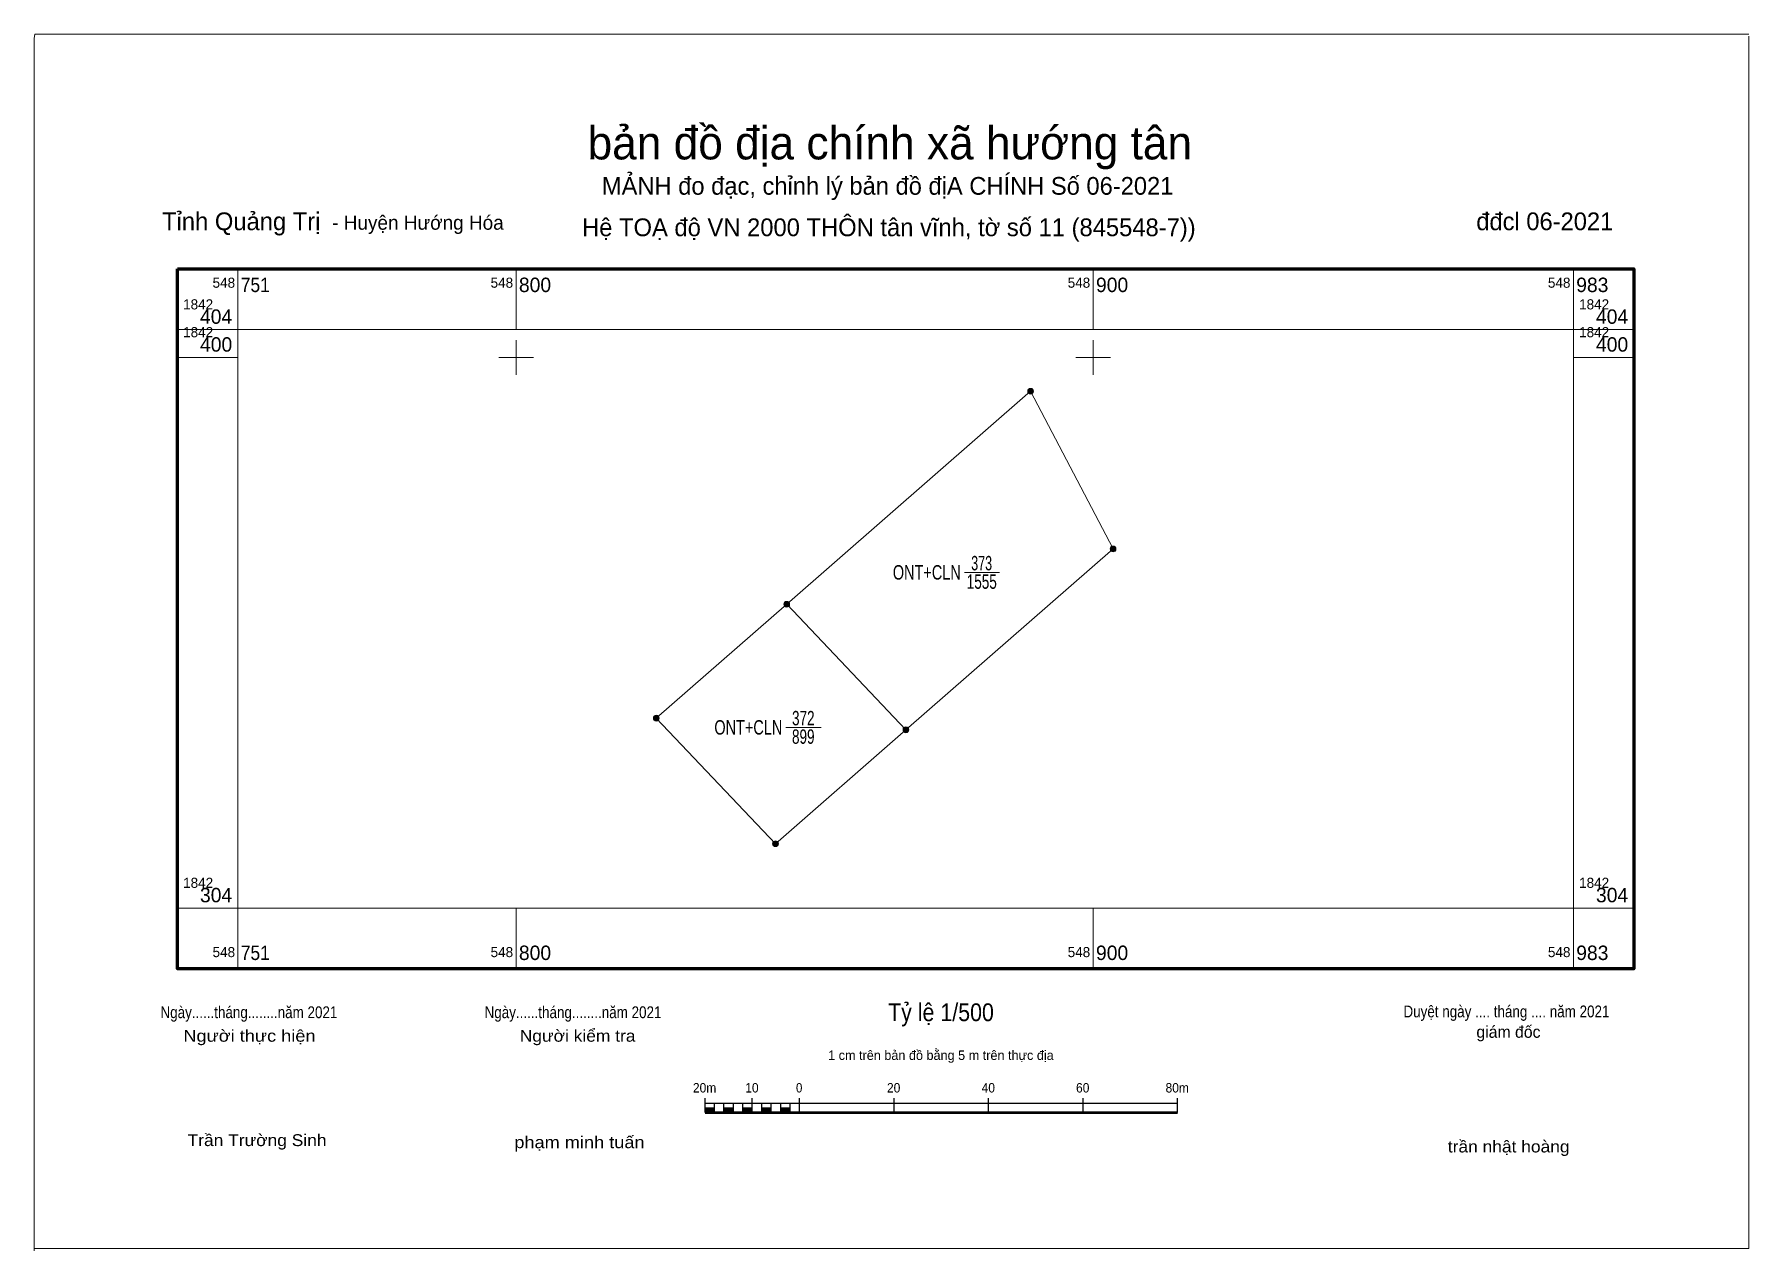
# Model space of a CAD drawing. Header units: metres. Extents: x 548717 to 549014, y 1842245 to 1842456.
import ezdxf
from ezdxf.enums import TextEntityAlignment as Align

# ---------------------------------------------------------------- set-up
doc = ezdxf.new("R2010")
doc.units = ezdxf.units.M
doc.header["$LTSCALE"] = 0.82
for name, color, linetype, lineweight in [('1', 7, 'Continuous', 13), ('10', 7, 'Continuous', 13), ('13', 7, 'Continuous', 13), ('2', 7, 'Continuous', 25), ('63', 7, 'Continuous', 13)]:
    doc.layers.add(name, color=color, linetype=linetype, lineweight=lineweight)
doc.layers.add('4', color=7, linetype='Continuous')

msp = doc.modelspace()

# ---------------------------------------------------------------- hatches: boundary and pattern name
at = {"layer": '10'}
for points in [[(548889.67, 1842394.14, 1), (548888.67, 1842394.14, 1)], [(548889.67, 1842394.14, 1), (548888.67, 1842394.14, 1)], [(548889.67, 1842394.14, 1), (548888.67, 1842394.14, 1)], [(548903.95, 1842366.82, 1), (548902.95, 1842366.82, 1)], [(548847.4, 1842357.24, 1), (548846.4, 1842357.24, 1)], [(548824.8, 1842337.51, 1), (548823.8, 1842337.51, 1)], [(548824.8, 1842337.51, 1), (548823.8, 1842337.51, 1)], [(548824.8, 1842337.51, 1), (548823.8, 1842337.51, 1)], [(548868.07, 1842335.5, 1), (548867.07, 1842335.5, 1)], [(548845.47, 1842315.77, 1), (548844.47, 1842315.77, 1)], [(548845.47, 1842315.77, 1), (548844.47, 1842315.77, 1)], [(548845.47, 1842315.77, 1), (548844.47, 1842315.77, 1)]]:
    msp.add_hatch(color=256, dxfattribs=at).paths.add_polyline_path(points)
at = {"layer": '2'}
for points in [[(548832.75, 1842269.21), (548834.39, 1842269.21), (548834.39, 1842270.03), (548832.75, 1842270.03)], [(548836.03, 1842269.21), (548837.67, 1842269.21), (548837.67, 1842270.03), (548836.03, 1842270.03)], [(548839.31, 1842269.21), (548840.94, 1842269.21), (548840.94, 1842270.03), (548839.31, 1842270.03)], [(548842.58, 1842269.21), (548844.22, 1842269.21), (548844.22, 1842270.03), (548842.58, 1842270.03)], [(548845.86, 1842269.21), (548847.5, 1842269.21), (548847.5, 1842270.03), (548845.86, 1842270.03)]]:
    msp.add_hatch(color=256, dxfattribs=at).paths.add_polyline_path(points)

# ---------------------------------------------------------------- linework, layer by layer
at = {"layer": '1'}
msp.add_line((548716.61, 1842455.97), (549013.61, 1842455.97), dxfattribs=at)
for points in [[(548716.52, 1842245.27), (548716.52, 1842455.27), (548716.61, 1842455.97)], [(549013.61, 1842455.65), (549013.61, 1842245.65), (548716.61, 1842245.65)]]:
    msp.add_lwpolyline(points, dxfattribs=at)
at = {"layer": '10'}
msp.add_line((548846.9, 1842357.24), (548867.57, 1842335.5), dxfattribs=at)
msp.add_lwpolyline([(548903.45, 1842366.82), (548889.17, 1842394.14), (548846.9, 1842357.24), (548824.3, 1842337.51), (548844.97, 1842315.77), (548867.57, 1842335.5)], close=True, dxfattribs=at)
for centre in [(548889.17, 1842394.14), (548889.17, 1842394.14), (548889.17, 1842394.14), (548903.45, 1842366.82), (548846.9, 1842357.24), (548824.3, 1842337.51), (548824.3, 1842337.51), (548824.3, 1842337.51), (548867.57, 1842335.5), (548844.97, 1842315.77), (548844.97, 1842315.77), (548844.97, 1842315.77)]:
    msp.add_circle(centre, 0.5, dxfattribs=at)
at = {"layer": '13'}
for p, q in [((548877.7, 1842362.77), (548883.79, 1842362.77)), ((548846.77, 1842335.92), (548852.86, 1842335.92))]:
    msp.add_line(p, q, dxfattribs=at)
at = {"layer": '2'}
for p, q in [((548832.75, 1842269.21), (548832.75, 1842271.67)), ((548832.75, 1842270.85), (548914.65, 1842270.85)), ((548834.39, 1842269.21), (548834.39, 1842270.85)), ((548836.03, 1842269.21), (548836.03, 1842270.85)), ((548837.67, 1842269.21), (548837.67, 1842270.85)), ((548839.31, 1842269.21), (548839.31, 1842270.85)), ((548840.94, 1842269.21), (548840.94, 1842271.67)), ((548842.58, 1842269.21), (548842.58, 1842270.85)), ((548844.22, 1842269.21), (548844.22, 1842270.85)), ((548845.86, 1842269.21), (548845.86, 1842270.85)), ((548847.5, 1842269.21), (548847.5, 1842270.85)), ((548849.13, 1842269.21), (548849.13, 1842271.67)), ((548865.51, 1842269.21), (548865.51, 1842271.67)), ((548881.89, 1842269.21), (548881.89, 1842271.67)), ((548898.27, 1842269.21), (548898.27, 1842271.67)), ((548914.65, 1842269.21), (548914.65, 1842271.67))]:
    msp.add_line(p, q, dxfattribs=at)
at = {"layer": '2', "lineweight": 53}
msp.add_line((548832.75, 1842269.21), (548914.65, 1842269.21), dxfattribs=at)
at = {"layer": '2', "lineweight": 13}
for points in [[(548832.75, 1842269.21), (548834.39, 1842269.21), (548834.39, 1842270.03), (548832.75, 1842270.03)], [(548836.03, 1842269.21), (548837.67, 1842269.21), (548837.67, 1842270.03), (548836.03, 1842270.03)], [(548839.31, 1842269.21), (548840.94, 1842269.21), (548840.94, 1842270.03), (548839.31, 1842270.03)], [(548842.58, 1842269.21), (548844.22, 1842269.21), (548844.22, 1842270.03), (548842.58, 1842270.03)], [(548845.86, 1842269.21), (548847.5, 1842269.21), (548847.5, 1842270.03), (548845.86, 1842270.03)]]:
    msp.add_lwpolyline(points, close=True, dxfattribs=at)
at = {"layer": '63'}
for p, q in [((548751.81, 1842404.82), (548751.81, 1842415.32)), ((548800, 1842404.82), (548800, 1842415.32)), ((548900, 1842404.82), (548900, 1842415.32)), ((548983.22, 1842404.82), (548983.22, 1842415.32)), ((548751.81, 1842404.82), (548741.31, 1842404.82)), ((548983.22, 1842404.82), (548993.72, 1842404.82)), ((548800, 1842397), (548800, 1842403)), ((548900, 1842397), (548900, 1842403)), ((548751.81, 1842400), (548741.31, 1842400)), ((548797, 1842400), (548803, 1842400)), ((548897, 1842400), (548903, 1842400)), ((548983.22, 1842400), (548993.72, 1842400)), ((548751.81, 1842304.62), (548741.31, 1842304.62)), ((548751.81, 1842304.62), (548751.81, 1842294.12)), ((548800, 1842304.62), (548800, 1842294.12)), ((548900, 1842304.62), (548900, 1842294.12)), ((548983.22, 1842304.62), (548983.22, 1842294.12)), ((548983.22, 1842304.62), (548993.72, 1842304.62))]:
    msp.add_line(p, q, dxfattribs=at)
at = {"layer": '63', "lineweight": 70}
msp.add_lwpolyline([(548741.31, 1842415.32), (548993.72, 1842415.32), (548993.72, 1842294.12), (548741.31, 1842294.12)], close=True, dxfattribs=at)
at = {"layer": '63'}
msp.add_lwpolyline([(548751.81, 1842404.82), (548983.22, 1842404.82), (548983.22, 1842304.62), (548751.81, 1842304.62)], close=True, dxfattribs=at)

# ---------------------------------------------------------------- texts
at = {"layer": '1'}
msp.add_text('bản đồ địa chính xã hướng tân', height=5.731, dxfattribs=at).set_placement((548864.775, 1842434.3), align=Align.CENTER)
at = {"layer": '13'}
for s, width, p in [('373', 0.65, (548880.685, 1842363.12)), ('372', 0.7, (548849.78, 1842336.27))]:
    msp.add_text(s, height=2.5, dxfattribs=dict(at, width=width)).set_placement(p, align=Align.CENTER)
at = {"layer": '2'}
for s, height, p in [('MẢNH đo đạc, chỉnh lý bản đồ địA CHÍNH Số 06-2021', 3.07, (548864.395, 1842428.18)), ('Hệ TOẠ độ VN 2000 THÔN tân vĩnh, tờ số 11 (845548-7))', 3.078, (548864.61, 1842421)), ('giám đốc', 2.047, (548971.975, 1842282.15)), ('1 cm trên bản đồ bằng 5 m trên thực địa', 1.638, (548873.63, 1842278.31))]:
    msp.add_text(s, height=height, dxfattribs=at).set_placement(p, align=Align.CENTER)
for s, height, p in [('Tỉnh Quảng Trị ', 3.078, (548738.66, 1842422.04)), ('- Huyện Hướng Hóa', 2.456, (548768.14, 1842422.12))]:
    msp.add_text(s, height=height, dxfattribs=at).set_placement(p)
msp.add_text(' đđcl 06-2021', height=3.07, dxfattribs=at).set_placement((548990.14, 1842422.04), align=Align.RIGHT)
at = {"layer": '2', "width": 0.75}
for p in [(548877.07, 1842361.52), (548846.14, 1842334.67)]:
    msp.add_text('ONT+CLN', height=2.5, dxfattribs=at).set_placement(p, align=Align.RIGHT)
at = {"layer": '2'}
for s, height, width, p in [('Tỷ lệ 1/500', 3.079, 0.9, (548873.64, 1842285.03)), ('Duyệt ngày .... tháng .... năm 2021', 2.047, 0.85, (548971.63, 1842285.69)), ('Ngày......tháng........năm 2021', 2.047, 0.85, (548753.715, 1842285.55)), ('Ngày......tháng........năm 2021', 2.047, 0.85, (548809.875, 1842285.55)), ('Người thực hiện', 2.047, 1.15, (548753.805, 1842281.47)), ('Người kiểm tra', 2.047, 1.1, (548810.675, 1842281.47)), ('20m', 1.638, 0.95, (548832.68, 1842272.67)), ('10', 1.638, 0.95, (548840.88, 1842272.67)), ('0', 1.638, 0.9, (548849.065, 1842272.67)), ('20', 1.638, 0.95, (548865.44, 1842272.67)), ('40', 1.638, 0.95, (548881.84, 1842272.67)), ('60', 1.638, 0.95, (548898.2, 1842272.67)), ('80m', 1.638, 0.95, (548914.58, 1842272.67)), ('Trần Trường Sinh', 2.047, 1.1, (548755.125, 1842263.39)), ('phạm minh tuấn', 2.047, 1.15, (548810.99, 1842263.03)), ('trần nhật hoàng', 2.047, 1.1, (548972.02, 1842262.29))]:
    msp.add_text(s, height=height, dxfattribs=dict(at, width=width)).set_placement(p, align=Align.CENTER)
at = {"layer": '4', "width": 0.7}
for s, p in [('1555', (548880.71, 1842359.92)), ('899', (548849.775, 1842333.07))]:
    msp.add_text(s, height=2.5, dxfattribs=at).set_placement(p, align=Align.CENTER)
at = {"layer": '63'}
for s, height, p in [('548', 1.75, (548751.32, 1842412.07)), ('548', 1.75, (548799.5, 1842412.07)), ('548', 1.75, (548899.5, 1842412.07)), ('548', 1.75, (548982.72, 1842412.07)), ('404', 2.5, (548750.81, 1842405.82)), ('404', 2.5, (548992.72, 1842405.82)), ('400', 2.5, (548750.82, 1842401)), ('400', 2.5, (548992.72, 1842401)), ('304', 2.5, (548750.81, 1842305.62)), ('304', 2.5, (548992.72, 1842305.62)), ('548', 1.75, (548751.32, 1842296.12)), ('548', 1.75, (548799.5, 1842296.12)), ('548', 1.75, (548899.5, 1842296.12)), ('548', 1.75, (548982.72, 1842296.12))]:
    msp.add_text(s, height=height, dxfattribs=at).set_placement(p, align=Align.RIGHT)
at = {"layer": '63', "width": 0.9}
for p in [(548752.31, 1842411.32), (548752.31, 1842295.62)]:
    msp.add_text('751', height=2.5, dxfattribs=at).set_placement(p)
at = {"layer": '63'}
for s, height, p in [('800', 2.5, (548800.5, 1842411.32)), ('900', 2.5, (548900.5, 1842411.32)), ('983', 2.5, (548983.72, 1842411.32)), ('1842', 1.75, (548742.31, 1842408.32)), ('1842', 1.75, (548984.22, 1842408.32)), ('1842', 1.75, (548742.31, 1842403.5)), ('1842', 1.75, (548984.22, 1842403.5)), ('1842', 1.75, (548742.31, 1842308.12)), ('1842', 1.75, (548984.22, 1842308.12)), ('800', 2.5, (548800.5, 1842295.62)), ('900', 2.5, (548900.5, 1842295.62)), ('983', 2.5, (548983.72, 1842295.62))]:
    msp.add_text(s, height=height, dxfattribs=at).set_placement(p)

doc.saveas('drawing.dxf')
